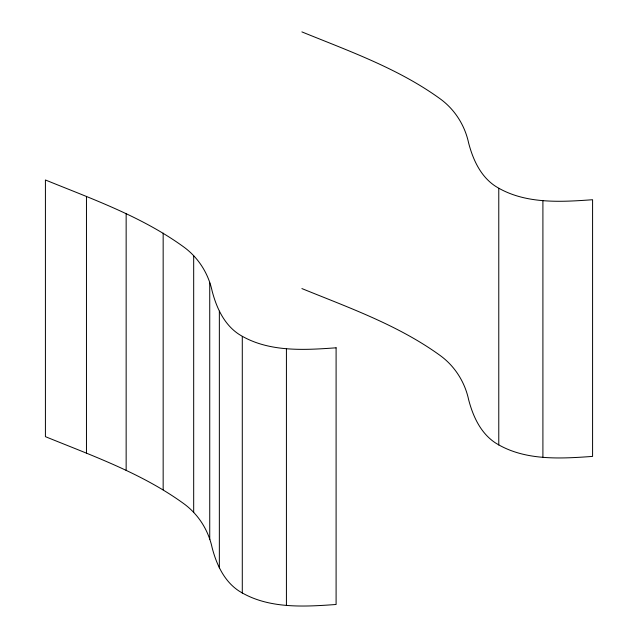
<?xml version="1.0" encoding="UTF-8"?>
<svg xmlns="http://www.w3.org/2000/svg" width="638" height="638" viewBox="0 0 638 638"><rect width="100%" height="100%" fill="white"/><g stroke="black" fill="none" stroke-linecap="round" stroke-linejoin="round"><path stroke-width="0.96" d="M301.902 31.9C349.082 51.104 398.128 68.473 439.765 98.539C454.615 109.162 464.799 125.168 468.619 142.96C472.949 159.548 480.558 176.375 495.335 186.152C524.085 204.288 560.092 202.071 592.582 199.726L592.582 456.401C560.092 458.746 524.085 460.963 495.335 442.828C480.558 433.05 472.949 416.223 468.619 399.635C464.799 381.843 454.615 365.837 439.765 355.214C398.128 325.149 349.082 307.779 301.902 288.575M542.906 200.619L542.906 457.294M498.772 188.346L498.772 445.021M286.422 348.699L286.422 605.374M242.288 336.425L242.288 593.101M219.352 311.185L219.352 567.86M209.735 282.929L209.735 539.604M193.681 255.806L193.681 512.481M163.161 233.117L163.161 489.793M126.149 213.818L126.149 470.493M86.465 196.36L86.465 453.036M336.098 347.806C303.608 350.15 267.601 352.367 238.851 334.232C224.074 324.455 216.465 307.628 212.135 291.04C208.315 273.247 198.131 257.242 183.273 246.619C141.644 216.553 92.59 199.184 45.418 179.98L45.418 436.655C92.59 455.867 141.644 473.229 183.273 503.294C198.131 513.917 208.315 529.923 212.135 547.715C216.465 564.303 224.074 581.13 238.851 590.908C267.601 609.043 303.608 606.826 336.098 604.481L336.098 347.806"/></g></svg>
